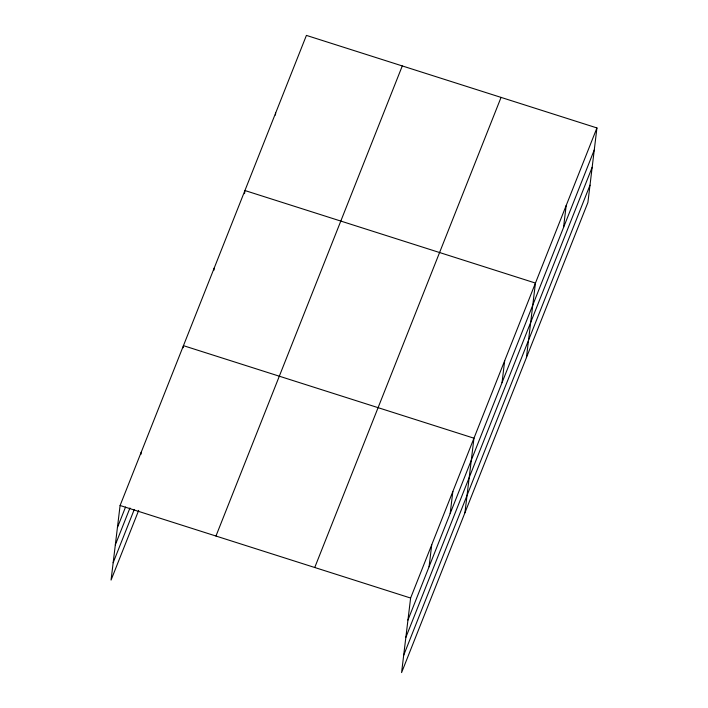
<?xml version="1.0" encoding="UTF-8"?>
<svg xmlns="http://www.w3.org/2000/svg" width="708" height="708" viewBox="0 0 708 708"><rect width="100%" height="100%" fill="white"/><g stroke="black" fill="none" stroke-linecap="round" stroke-linejoin="round"><path stroke-width="1.06" d="M596.933 127.936L410.613 598.039L401.586 672.6L587.905 202.497L596.933 127.936L306.414 35.4L120.094 505.503L111.067 580.064L138.688 510.388M140.954 454.324L141.211 452.226M183.186 347.761L183.443 345.663L473.962 438.199L464.935 512.769M213.931 270.199L214.188 268.102M244.543 193.682L244.924 190.532L535.443 283.067L526.425 357.629M275.412 115.068L275.669 112.97M429.066 566.789L431.73 544.762M450.182 513.512L452.846 491.485M502.034 382.665L504.698 360.637M563.524 227.534L566.188 205.506M117.431 527.531L125.546 507.034M115.333 544.868L129.953 507.981M113.165 562.727L134.281 509.45M215.967 536.036L402.286 65.941M314.741 567.497L501.06 97.403M407.95 620.066L594.26 149.963M405.852 637.404L592.162 167.3M403.684 655.263L590.003 185.16M120.094 505.503L410.613 598.039"/></g></svg>
